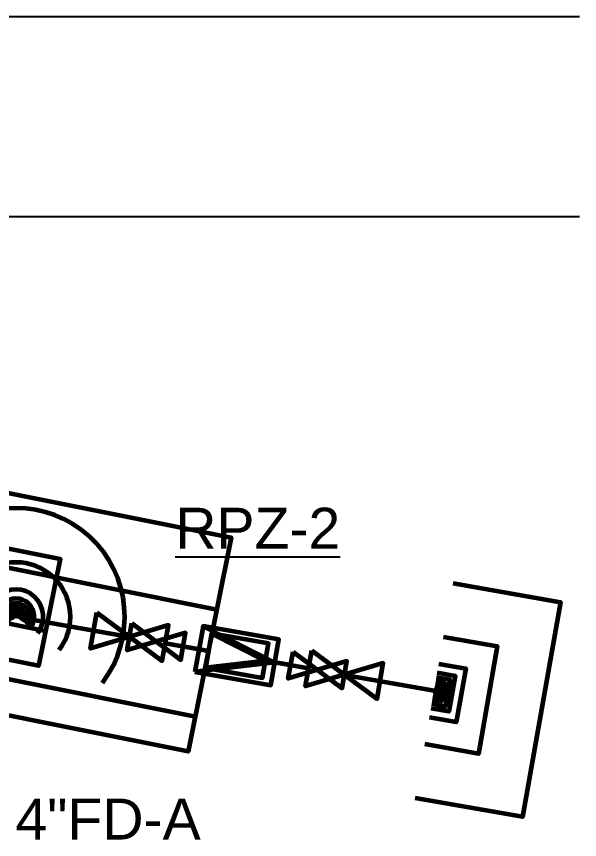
# Model space of a CAD drawing. Extents: x -3956 to 1666, y -2601 to 1886.
# Drawn here: x -2619.9 to -2496, y -1689.3 to -1508.3 of the extents above; entities that cross this region are included whole.
import ezdxf

# ---------------------------------------------------------------- set-up
doc = ezdxf.new("R2010")
doc.units = 0
doc.header["$LTSCALE"] = 36
doc.header["$MEASUREMENT"] = 0
doc.layers.add('G-ANNO-TEXT', color=70, linetype='Continuous')
for name, color, linetype, lineweight in [('P-CW-N', 4, 'Continuous', 60), ('P-CW-N @ 1 (1)', 4, 'Continuous', 60), ('P-CW-N @ 1 (2)', 4, 'Continuous', 60), ('P-CW-N @ 12', 4, 'Continuous', 60), ('P-CW-N @ 128', 4, 'Continuous', 60), ('P-CW-N @ 16', 4, 'Continuous', 60), ('P-CW-N @ 192', 4, 'Continuous', 60), ('P-CW-N @ 2', 4, 'Continuous', 60), ('P-CW-N @ 24', 4, 'Continuous', 60), ('P-CW-N @ 384', 4, 'Continuous', 60), ('P-CW-N @ 4', 4, 'Continuous', 60), ('P-CW-N @ 48', 4, 'Continuous', 60), ('P-CW-N @ 64', 4, 'Continuous', 60), ('P-CW-N @ 768', 4, 'Continuous', 60), ('P-CW-N @ 8', 4, 'Continuous', 60), ('P-CW-N @ 96', 4, 'Continuous', 60), ('P-FIXT-N', 3, 'Continuous', 60), ('P-FIXT-N @ 1 (1)', 3, 'Continuous', 60), ('P-FIXT-N @ 1 (2)', 3, 'Continuous', 60), ('P-FIXT-N @ 12', 3, 'Continuous', 60), ('P-FIXT-N @ 128', 3, 'Continuous', 60), ('P-FIXT-N @ 16', 3, 'Continuous', 60), ('P-FIXT-N @ 192', 3, 'Continuous', 60), ('P-FIXT-N @ 2', 3, 'Continuous', 60), ('P-FIXT-N @ 24', 3, 'Continuous', 60), ('P-FIXT-N @ 384', 3, 'Continuous', 60), ('P-FIXT-N @ 4', 3, 'Continuous', 60), ('P-FIXT-N @ 48', 3, 'Continuous', 60), ('P-FIXT-N @ 64', 3, 'Continuous', 60), ('P-FIXT-N @ 768', 3, 'Continuous', 60), ('P-FIXT-N @ 8', 3, 'Continuous', 60), ('P-FIXT-N @ 96', 3, 'Continuous', 60)]:
    doc.layers.add(name, color=color, linetype=linetype, lineweight=lineweight)
doc.styles.add('Arial', font='arial.ttf')

# ---------------------------------------------------------------- blocks, each defined once
blk = doc.blocks.new('*U44')
h = blk.add_hatch()
h.set_pattern_fill('_USER', scale=0.03125, pattern_type=0)
h.set_pattern_definition([(0, (-0.09375, -0.03125), (0, 0.03125), [])])
h.paths.add_polyline_path([(0.09375, 0.03125), (-0.09375, 0.03125), (-0.09375, -0.03125), (0.09375, -0.03125)])
blk.add_lwpolyline([(-0.09375, -0.03125), (-0.09375, 0.03125), (0.09375, 0.03125), (0.09375, -0.03125), (-0.09375, -0.03125)])
blk = doc.blocks.new('*U1509')
at = {"layer": 'P-FIXT-N @ 1 (1)', "rotation": 348.6900675259798}
blk.add_blockref('*U44', (-2648.000000014937, -1632.257198477003), dxfattribs=at)
at = {"layer": 'P-FIXT-N @ 1 (2)', "rotation": 348.6900675259798}
blk.add_blockref('*U44', (-2648.000000014937, -1632.257198477003), dxfattribs=at)
at = {"layer": 'P-FIXT-N @ 12', "xscale": 12, "yscale": 12, "zscale": 12, "rotation": 348.6900675259798}
blk.add_blockref('*U44', (-2648.000000014937, -1632.257198477003), dxfattribs=at)
at = {"layer": 'P-FIXT-N @ 128', "xscale": 128, "yscale": 128, "zscale": 128, "rotation": 348.6900675259798}
blk.add_blockref('*U44', (-2648.000000014937, -1632.257198477003), dxfattribs=at)
at = {"layer": 'P-FIXT-N @ 16', "xscale": 16, "yscale": 16, "zscale": 16, "rotation": 348.6900675259798}
blk.add_blockref('*U44', (-2648.000000014937, -1632.257198477003), dxfattribs=at)
at = {"layer": 'P-FIXT-N @ 192', "xscale": 192, "yscale": 192, "zscale": 192, "rotation": 348.6900675259798}
blk.add_blockref('*U44', (-2648.000000014937, -1632.257198477003), dxfattribs=at)
at = {"layer": 'P-FIXT-N @ 2', "xscale": 2, "yscale": 2, "zscale": 2, "rotation": 348.6900675259798}
blk.add_blockref('*U44', (-2648.000000014937, -1632.257198477003), dxfattribs=at)
at = {"layer": 'P-FIXT-N @ 24', "xscale": 24, "yscale": 24, "zscale": 24, "rotation": 348.6900675259798}
blk.add_blockref('*U44', (-2648.000000014937, -1632.257198477003), dxfattribs=at)
at = {"layer": 'P-FIXT-N @ 384', "xscale": 384.0000000000001, "yscale": 384.0000000000001, "zscale": 384.0000000000001, "rotation": 348.6900675259798}
blk.add_blockref('*U44', (-2648.000000014937, -1632.257198477003), dxfattribs=at)
at = {"layer": 'P-FIXT-N @ 4', "xscale": 4, "yscale": 4, "zscale": 4, "rotation": 348.6900675259798}
blk.add_blockref('*U44', (-2648.000000014937, -1632.257198477003), dxfattribs=at)
at = {"layer": 'P-FIXT-N @ 48', "xscale": 48.00000000000001, "yscale": 48.00000000000001, "zscale": 48.00000000000001, "rotation": 348.6900675259798}
blk.add_blockref('*U44', (-2648.000000014937, -1632.257198477003), dxfattribs=at)
at = {"layer": 'P-FIXT-N @ 64', "xscale": 64, "yscale": 64, "zscale": 64, "rotation": 348.6900675259798}
blk.add_blockref('*U44', (-2648.000000014937, -1632.257198477003), dxfattribs=at)
at = {"layer": 'P-FIXT-N @ 768', "xscale": 768.0000000000001, "yscale": 768.0000000000001, "zscale": 768.0000000000001, "rotation": 348.6900675259798}
blk.add_blockref('*U44', (-2648.000000014937, -1632.257198477003), dxfattribs=at)
at = {"layer": 'P-FIXT-N @ 8', "xscale": 8, "yscale": 8, "zscale": 8, "rotation": 348.6900675259798}
blk.add_blockref('*U44', (-2648.000000014937, -1632.257198477003), dxfattribs=at)
at = {"layer": 'P-FIXT-N @ 96', "xscale": 96.00000000000001, "yscale": 96.00000000000001, "zscale": 96.00000000000001, "rotation": 348.6900675259798}
blk.add_blockref('*U44', (-2648.000000014937, -1632.257198477003), dxfattribs=at)
blk = doc.blocks.new('*U13')
at = {"linetype": 'Continuous'}
blk.add_arc((0, 0), 0.03111555437015312, 232.5669694738212, 127.4330305261797, dxfattribs=at)
blk = doc.blocks.new('*U1511')
at = {"layer": 'P-CW-N @ 1 (1)', "rotation": 89.99999999999999}
blk.add_blockref('*U13', (-2620.000000014937, -1640.257198477003), dxfattribs=at)
at = {"layer": 'P-CW-N @ 1 (2)', "rotation": 89.99999999999999}
blk.add_blockref('*U13', (-2620.000000014937, -1640.257198477003), dxfattribs=at)
at = {"layer": 'P-CW-N @ 12', "xscale": 12, "yscale": 12, "zscale": 12, "rotation": 89.99999999999999}
blk.add_blockref('*U13', (-2620.000000014937, -1640.257198477003), dxfattribs=at)
at = {"layer": 'P-CW-N @ 128', "xscale": 128, "yscale": 128, "zscale": 128, "rotation": 89.99999999999999}
blk.add_blockref('*U13', (-2620.000000014937, -1640.257198477003), dxfattribs=at)
at = {"layer": 'P-CW-N @ 16', "xscale": 16, "yscale": 16, "zscale": 16, "rotation": 89.99999999999999}
blk.add_blockref('*U13', (-2620.000000014937, -1640.257198477003), dxfattribs=at)
at = {"layer": 'P-CW-N @ 192', "xscale": 192, "yscale": 192, "zscale": 192, "rotation": 89.99999999999999}
blk.add_blockref('*U13', (-2620.000000014937, -1640.257198477003), dxfattribs=at)
at = {"layer": 'P-CW-N @ 2', "xscale": 2, "yscale": 2, "zscale": 2, "rotation": 89.99999999999999}
blk.add_blockref('*U13', (-2620.000000014937, -1640.257198477003), dxfattribs=at)
at = {"layer": 'P-CW-N @ 24', "xscale": 24, "yscale": 24, "zscale": 24, "rotation": 89.99999999999999}
blk.add_blockref('*U13', (-2620.000000014937, -1640.257198477003), dxfattribs=at)
at = {"layer": 'P-CW-N @ 384', "xscale": 384, "yscale": 384, "zscale": 384, "rotation": 89.99999999999999}
blk.add_blockref('*U13', (-2620.000000014937, -1640.257198477003), dxfattribs=at)
at = {"layer": 'P-CW-N @ 4', "xscale": 4, "yscale": 4, "zscale": 4, "rotation": 89.99999999999999}
blk.add_blockref('*U13', (-2620.000000014937, -1640.257198477003), dxfattribs=at)
at = {"layer": 'P-CW-N @ 48', "xscale": 48, "yscale": 48, "zscale": 48, "rotation": 89.99999999999999}
blk.add_blockref('*U13', (-2620.000000014937, -1640.257198477003), dxfattribs=at)
at = {"layer": 'P-CW-N @ 64', "xscale": 64, "yscale": 64, "zscale": 64, "rotation": 89.99999999999999}
blk.add_blockref('*U13', (-2620.000000014937, -1640.257198477003), dxfattribs=at)
at = {"layer": 'P-CW-N @ 768', "xscale": 768, "yscale": 768, "zscale": 768, "rotation": 89.99999999999999}
blk.add_blockref('*U13', (-2620.000000014937, -1640.257198477003), dxfattribs=at)
at = {"layer": 'P-CW-N @ 8', "xscale": 8, "yscale": 8, "zscale": 8, "rotation": 89.99999999999999}
blk.add_blockref('*U13', (-2620.000000014937, -1640.257198477003), dxfattribs=at)
at = {"layer": 'P-CW-N @ 96', "xscale": 96, "yscale": 96, "zscale": 96, "rotation": 89.99999999999999}
blk.add_blockref('*U13', (-2620.000000014937, -1640.257198477003), dxfattribs=at)
blk = doc.blocks.new('REDUCED PRESSURE BACKFLOW PREVENTER w-VALVES')
at = {"linetype": 'Continuous'}
for p, q in [((-0.1250000000002274, 0), (-0.066317960375045, 0)), ((0.1250000000002274, 0), (0.066317960375045, 0))]:
    blk.add_line(p, q, dxfattribs=at)
for points in [[(-0.25, 0.03124999999991477), (-0.1250000000002274, -0.0312499999999147), (-0.1250000000002274, 0.03124999999991477), (-0.25, -0.0312499999999147), (-0.25, 0.03124999999991477)], [(-0.066317960375045, 0.03979077622534533), (0.066317960375045, 0), (-0.066317960375045, -0.03979077622534533)], [(0.1250000000002274, 0.03124999999991473), (0.25, -0.03124999999991473), (0.25, 0.03124999999991473), (0.1250000000002274, -0.03124999999991473), (0.1250000000002274, 0.03124999999991473)]]:
    blk.add_lwpolyline(points, dxfattribs=at)
blk.add_lwpolyline([(-0.066317960375045, -0.03979077622534533), (0.066317960375045, -0.03979077622534533), (0.066317960375045, 0.03979077622534533), (-0.066317960375045, 0.03979077622534533)], close=True, dxfattribs=at)
blk = doc.blocks.new('*U1512')
at = {"layer": 'P-CW-N @ 128', "xscale": 128, "yscale": 128, "zscale": 128, "rotation": 349.9920201985586}
blk.add_blockref('REDUCED PRESSURE BACKFLOW PREVENTER w-VALVES', (-2571.395973169299, -1648.834379685057), dxfattribs=at)
at = {"layer": 'P-CW-N @ 96', "xscale": 96, "yscale": 96, "zscale": 96, "rotation": 349.9920201985586}
blk.add_blockref('REDUCED PRESSURE BACKFLOW PREVENTER w-VALVES', (-2571.395973169299, -1648.834379685057), dxfattribs=at)
blk = doc.blocks.new('*U45')
blk.add_lwpolyline([(6.938893903907228e-18, -0.03125), (-0.03124999999999999, -0.03125), (-0.03124999999999999, 0.03125), (6.938893903907228e-18, 0.03125)])
blk = doc.blocks.new('*U1513')
at = {"layer": 'P-CW-N @ 1 (1)', "rotation": 169.9920201985591}
blk.add_blockref('*U45', (-2528.000000014937, -1656.49249259465), dxfattribs=at)
at = {"layer": 'P-CW-N @ 1 (2)', "rotation": 169.9920201985591}
blk.add_blockref('*U45', (-2528.000000014937, -1656.49249259465), dxfattribs=at)
at = {"layer": 'P-CW-N @ 12', "xscale": 12, "yscale": 12, "zscale": 12, "rotation": 169.9920201985591}
blk.add_blockref('*U45', (-2528.000000014937, -1656.49249259465), dxfattribs=at)
at = {"layer": 'P-CW-N @ 128', "xscale": 128, "yscale": 128, "zscale": 128, "rotation": 169.9920201985591}
blk.add_blockref('*U45', (-2528.000000014937, -1656.49249259465), dxfattribs=at)
at = {"layer": 'P-CW-N @ 16', "xscale": 16, "yscale": 16, "zscale": 16, "rotation": 169.9920201985591}
blk.add_blockref('*U45', (-2528.000000014937, -1656.49249259465), dxfattribs=at)
at = {"layer": 'P-CW-N @ 192', "xscale": 192, "yscale": 192, "zscale": 192, "rotation": 169.9920201985591}
blk.add_blockref('*U45', (-2528.000000014937, -1656.49249259465), dxfattribs=at)
at = {"layer": 'P-CW-N @ 2', "xscale": 2, "yscale": 2, "zscale": 2, "rotation": 169.9920201985591}
blk.add_blockref('*U45', (-2528.000000014937, -1656.49249259465), dxfattribs=at)
at = {"layer": 'P-CW-N @ 24', "xscale": 24, "yscale": 24, "zscale": 24, "rotation": 169.9920201985591}
blk.add_blockref('*U45', (-2528.000000014937, -1656.49249259465), dxfattribs=at)
at = {"layer": 'P-CW-N @ 384', "xscale": 384, "yscale": 384, "zscale": 384, "rotation": 169.9920201985591}
blk.add_blockref('*U45', (-2528.000000014937, -1656.49249259465), dxfattribs=at)
at = {"layer": 'P-CW-N @ 4', "xscale": 4, "yscale": 4, "zscale": 4, "rotation": 169.9920201985591}
blk.add_blockref('*U45', (-2528.000000014937, -1656.49249259465), dxfattribs=at)
at = {"layer": 'P-CW-N @ 48', "xscale": 48, "yscale": 48, "zscale": 48, "rotation": 169.9920201985591}
blk.add_blockref('*U45', (-2528.000000014937, -1656.49249259465), dxfattribs=at)
at = {"layer": 'P-CW-N @ 64', "xscale": 64, "yscale": 64, "zscale": 64, "rotation": 169.9920201985591}
blk.add_blockref('*U45', (-2528.000000014937, -1656.49249259465), dxfattribs=at)
at = {"layer": 'P-CW-N @ 768', "xscale": 768, "yscale": 768, "zscale": 768, "rotation": 169.9920201985591}
blk.add_blockref('*U45', (-2528.000000014937, -1656.49249259465), dxfattribs=at)
at = {"layer": 'P-CW-N @ 8', "xscale": 8, "yscale": 8, "zscale": 8, "rotation": 169.9920201985591}
blk.add_blockref('*U45', (-2528.000000014937, -1656.49249259465), dxfattribs=at)
at = {"layer": 'P-CW-N @ 96', "xscale": 96, "yscale": 96, "zscale": 96, "rotation": 169.9920201985591}
blk.add_blockref('*U45', (-2528.000000014937, -1656.49249259465), dxfattribs=at)

msp = doc.modelspace()

# ---------------------------------------------------------------- linework, layer by layer
at = {"layer": 'G-ANNO-TEXT'}
for points in [[(-2828.543263482912, -1614.855226327929), (-2744.000000014937, -1508.257198477003), (-2496.000000014937, -1508.257198477003)], [(-2727.514718640698, -1571.771917102765), (-2708.000000014937, -1552.257198477003), (-2496.000000014937, -1552.257198477003)]]:
    msp.add_lwpolyline(points, dxfattribs=at)
at = {"layer": 'P-CW-N'}
for p, q in [((-2616.077812959931, -1640.949349133769), (-2595.03077858093, -1644.66353167124)), ((-2547.761167757669, -1653.005227698874), (-2528.000000014937, -1656.49249259465))]:
    msp.add_line(p, q, dxfattribs=at)

# ---------------------------------------------------------------- block references
for name in ['*U1511', '*U1513', '*U1512']:
    msp.add_blockref(name, (0, 0), dxfattribs=at)
at = {"layer": 'P-FIXT-N'}
msp.add_blockref('*U1509', (0, 0), dxfattribs=at)

# ---------------------------------------------------------------- texts
at = {"layer": 'G-ANNO-TEXT', "style": 'Arial'}
for s, p in [('%%URPZ-2', (-2584.988403834855, -1625.294033401969)), ('4"FD-A', (-2620.159618023122, -1689.257198477003))]:
    msp.add_text(s, height=9, dxfattribs=at).set_placement(p)

doc.saveas('drawing.dxf')
